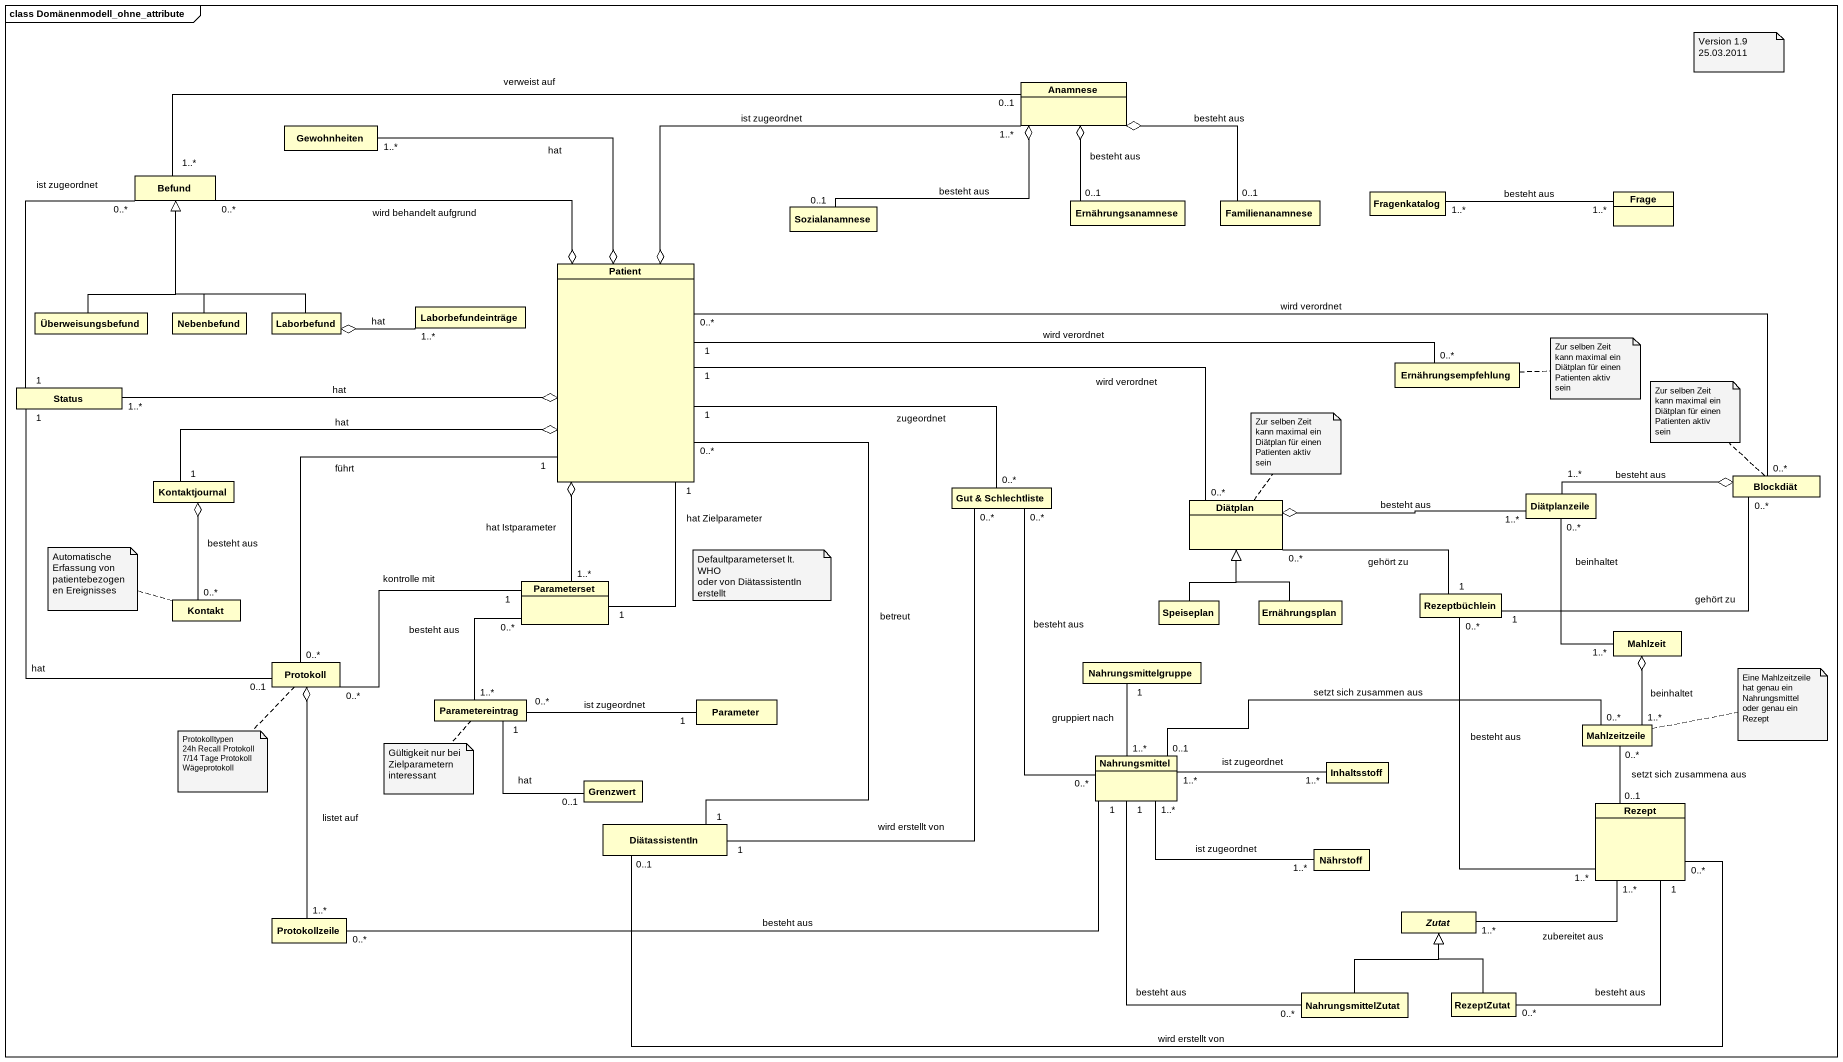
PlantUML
@startuml
mainframe class Domänenmodell_ohne_attribute
hide circle
hide empty members
class Anamnese
class Gewohnheiten
class Befund
class Fragenkatalog
class Frage
class Sozialanamnese
class Ernährungsanamnese
class Familienanamnese
class Patient
class Überweisungsbefund
class Nebenbefund
class Laborbefund
class Laborbefundeinträge
class Status
class Ernährungsempfehlung
class Kontaktjournal
class "Gut & Schlechtliste" as Gut_Schlechtliste
class Diätplan
class Diätplanzeile
class Blockdiät
class Parameterset
class Rezeptbüchlein
class Kontakt
class Speiseplan
class Ernährungsplan
class Mahlzeit
class Protokoll
class Nahrungsmittelgruppe
class Parametereintrag
class Parameter
class Mahlzeitzeile
class Grenzwert
class Nahrungsmittel
class Inhaltsstoff
class DiätassistentIn
class Rezept
class Nährstoff
abstract class Zutat
class Protokollzeile
class NahrungsmittelZutat
class RezeptZutat
Anamnese o-left- "0..1" Sozialanamnese : besteht aus
Anamnese o-- "0..1" Ernährungsanamnese : besteht aus
Anamnese o-right- "0..1" Familienanamnese : besteht aus
Befund "1..*" -right- "0..1" Anamnese : verweist auf
Fragenkatalog "1..*" -right- "1..*" Frage : besteht aus
Patient o-up- "1..*" Anamnese : ist zugeordnet
Patient o-up- "1..*" Gewohnheiten : hat
Patient o-left- "0..*" Befund : wird behandelt aufgrund
Patient o-left- "1..*" Status : hat
Patient "1" -right- "0..*" Ernährungsempfehlung : wird verordnet
Patient o-left- "1" Kontaktjournal : hat
Patient "1" -right- "0..*" Gut_Schlechtliste : zugeordnet
Patient "1" -right- "0..*" Diätplan : wird verordnet
Patient "0..*" -right- "0..*" Blockdiät : wird verordnet
Patient o-- "1..*" Parameterset : hat Istparameter
Patient "1" -- "0..*" Protokoll : führt
Patient "0..*" -- "1" DiätassistentIn : betreut
Überweisungsbefund -up-|> Befund
Nebenbefund -up-|> Befund
Laborbefund -up-|> Befund
Laborbefund o-right- "1..*" Laborbefundeinträge : hat
Status "1" -up- "0..*" Befund : ist zugeordnet
Status "1" -- "0..1" Protokoll : hat
Kontaktjournal o-- "0..*" Kontakt : besteht aus
Gut_Schlechtliste "0..*" -- "0..*" Nahrungsmittel : besteht aus
Gut_Schlechtliste "0..*" -- "1" DiätassistentIn : wird erstellt von
Diätplan o-right- "1..*" Diätplanzeile : besteht aus
Diätplan "0..*" -right- "1" Rezeptbüchlein : gehört zu
Diätplanzeile "0..*" -- "1..*" Mahlzeit : beinhaltet
Blockdiät o-left- "1..*" Diätplanzeile : besteht aus
Parameterset "1" -up- "1" Patient : hat Zielparameter
Parameterset "1" -left- "0..*" Protokoll : kontrolle mit
Parameterset "0..*" -- "1..*" Parametereintrag : besteht aus
Rezeptbüchlein "1" -right- "0..*" Blockdiät : gehört zu
Speiseplan -up-|> Diätplan
Ernährungsplan -up-|> Diätplan
Mahlzeit o-- "1..*" Mahlzeitzeile : beinhaltet
Protokoll o-- "1..*" Protokollzeile : listet auf
Nahrungsmittelgruppe "1" -- "1..*" Nahrungsmittel : gruppiert nach
Parametereintrag "0..*" -right- "1" Parameter : ist zugeordnet
Parametereintrag "1" -- "0..1" Grenzwert : hat
Mahlzeitzeile "0..*" -- "0..1" Rezept : setzt sich zusammena aus
Nahrungsmittel "0..1" -right- "0..*" Mahlzeitzeile : setzt sich zusammen aus
Nahrungsmittel "1..*" -right- "1..*" Inhaltsstoff : ist zugeordnet
Nahrungsmittel "1..*" -right- "1..*" Nährstoff : ist zugeordnet
DiätassistentIn "0..1" -right- "0..*" Rezept : wird erstellt von
Rezept "1..*" -up- "0..*" Rezeptbüchlein : besteht aus
Rezept "1..*" -left- "1..*" Zutat : zubereitet aus
Protokollzeile "0..*" -right- "1" Nahrungsmittel : besteht aus
NahrungsmittelZutat "0..*" -up- "1" Nahrungsmittel : besteht aus
NahrungsmittelZutat -up-|> Zutat
RezeptZutat "0..*" -up- "1" Rezept : besteht aus
RezeptZutat -up-|> Zutat
note as N1
  Version 1.9 25.03.2011
end note
note right of Ernährungsempfehlung : Zur selben Zeit kann maximal ein Diätplan für einen Patienten aktiv sein
note top of Blockdiät : Zur selben Zeit kann maximal ein Diätplan für einen Patienten aktiv sein
note top of Diätplan : Zur selben Zeit kann maximal ein Diätplan für einen Patienten aktiv sein
note left of Kontakt : Automatische Erfassung von patientebezogenen Ereignisses
note as N6
  Defaultparameterset lt. WHO
  oder von DiätassistentIn erstellt
end note
note right of Mahlzeitzeile : Eine Mahlzeitzeile hat genau ein Nahrungsmittel oder genau ein Rezept
note bottom of Protokoll
  Protokolltypen
  24h Recall Protokoll
  7/14 Tage Protokoll
  Wägeprotokoll
end note
note bottom of Parametereintrag : Gültigkeit nur bei Zielparametern interessant
@enduml
